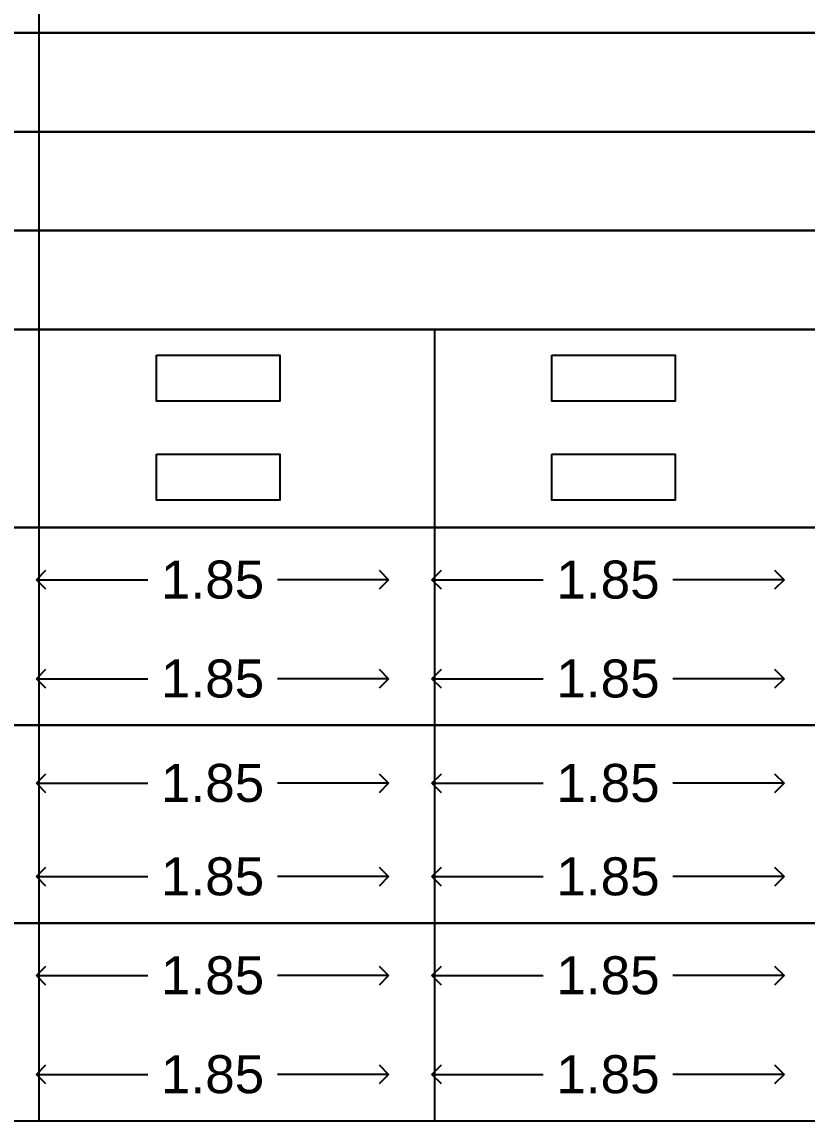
# Model space of a CAD drawing. Header units: millimetres. Extents: x -9481 to -9286, y 28719 to 28853.
# Drawn here: x -9455.69 to -9451.56, y 28731.43 to 28737.21 of the extents above; entities that cross this region are included whole.
import ezdxf

# ---------------------------------------------------------------- set-up
doc = ezdxf.new("R2010")
doc.units = ezdxf.units.MM
doc.header["$PDMODE"] = 34
doc.header["$PDSIZE"] = -15
doc.linetypes.add('CONTINULUS', pattern=[0])
for name, color, linetype in [('BLK_1_FLR_1_GLASS_FACADE_1', 7, 'Continuous'), ('BLK_1_FLR_1_GLASS_FACADE_2', 7, 'Continuous'), ('BLK_1_FLR_2_GLASS_FACADE_1', 7, 'Continuous'), ('BLK_1_FLR_2_GLASS_FACADE_2', 7, 'Continuous')]:
    doc.layers.add(name, color=color, linetype=linetype)
doc.layers.add('PLAN', color=7, linetype='Continuous', lineweight=40)
doc.styles.add('Arial', font='arial.ttf', dxfattribs={"height": 0.2})
doc.styles.add('style2', font='arial.ttf', dxfattribs={"height": 0.3})
doc.dimstyles.new('INT DIM', dxfattribs={"dimtxt": 0.3, "dimasz": 0.1, "dimexe": 0.18, "dimexo": 0.0625, "dimgap": 0.09, "dimtad": 0, "dimzin": 0, "dimdsep": 46, "dimtxsty": 'style2', "dimblk": 'OPEN90', "dimcen": 0.09, "dimse1": 1, "dimse2": 1, "dimclrd": 250, "dimclrt": 256, "dimadec": 0, "dimazin": 0, "dimtfac": 1, "dimtofl": 0, "dimtmove": 0, "dimatfit": 3, "dimfxl": 0.18, "dimtolj": 1, "dimtzin": 0, "dimlwd": -1, "dimarcsym": 0})

# ---------------------------------------------------------------- blocks, each defined once
blk = doc.blocks.new('_Open90')
at = {"layer": 'PLAN', "color": 0, "lineweight": -2}
for p, q in [((0, 0), (-1, 0)), ((-0.5, 0.5), (0, 0)), ((0, 0), (-0.5, -0.5))]:
    blk.add_line(p, q, dxfattribs=at)
blk = doc.blocks.new('*D248')
at = {"layer": 'BLK_1_FLR_1_GLASS_FACADE_1', "color": 250, "ltscale": 0.05, "transparency": 16777216}
for p, q in [((-9455.5149, 28734.2772), (-9455.0293, 28734.2772)), ((-9453.8616, 28734.2772), (-9454.3471, 28734.2772))]:
    blk.add_line(p, q, dxfattribs=at)
at = {"layer": 'Defpoints', "color": 0, "linetype": 'CONTINULUS', "ltscale": 0.05, "transparency": 16777216}
for p in [(-9455.6149, 28734.4817), (-9453.7616, 28734.4817), (-9453.7616, 28734.2772)]:
    blk.add_point(p, dxfattribs=at)
at = {"layer": 'BLK_1_FLR_1_GLASS_FACADE_1', "color": 250, "linetype": 'CONTINULUS', "ltscale": 0.05, "transparency": 16777216, "xscale": 0.1, "yscale": 0.1, "zscale": 0.1, "rotation": 180}
blk.add_blockref('_Open90', (-9455.6149, 28734.2772), dxfattribs=at)
at = {"layer": 'BLK_1_FLR_1_GLASS_FACADE_1', "color": 250, "linetype": 'CONTINULUS', "ltscale": 0.05, "transparency": 16777216, "xscale": 0.1, "yscale": 0.1, "zscale": 0.1}
blk.add_blockref('_Open90', (-9453.7616, 28734.2772), dxfattribs=at)
at = {"layer": 'BLK_1_FLR_1_GLASS_FACADE_1', "linetype": 'CONTINULUS', "ltscale": 0.05, "transparency": 16777216, "insert": (-9454.6882, 28734.2772), "char_height": 0.2, "attachment_point": 5, "style": 'Arial', "bg_fill": 3, "box_fill_scale": 1.1, "bg_fill_color": 256, "bg_fill_true_color": 13158600, "bg_fill_transparency": 0}
blk.add_mtext('\\A1;1.85', dxfattribs=at)
blk = doc.blocks.new('*D243')
at = {"layer": 'BLK_1_FLR_1_GLASS_FACADE_2', "color": 250, "ltscale": 0.05, "transparency": 16777216}
for p, q in [((-9455.5149, 28733.7566), (-9455.0293, 28733.7566)), ((-9453.8616, 28733.7566), (-9454.3471, 28733.7566))]:
    blk.add_line(p, q, dxfattribs=at)
at = {"layer": 'Defpoints', "color": 0, "linetype": 'CONTINULUS', "ltscale": 0.05, "transparency": 16777216}
for p in [(-9455.6149, 28733.9611), (-9453.7616, 28733.9611), (-9453.7616, 28733.7566)]:
    blk.add_point(p, dxfattribs=at)
at = {"layer": 'BLK_1_FLR_1_GLASS_FACADE_2', "color": 250, "linetype": 'CONTINULUS', "ltscale": 0.05, "transparency": 16777216, "xscale": 0.1, "yscale": 0.1, "zscale": 0.1, "rotation": 180}
blk.add_blockref('_Open90', (-9455.6149, 28733.7566), dxfattribs=at)
at = {"layer": 'BLK_1_FLR_1_GLASS_FACADE_2', "color": 250, "linetype": 'CONTINULUS', "ltscale": 0.05, "transparency": 16777216, "xscale": 0.1, "yscale": 0.1, "zscale": 0.1}
blk.add_blockref('_Open90', (-9453.7616, 28733.7566), dxfattribs=at)
at = {"layer": 'BLK_1_FLR_1_GLASS_FACADE_2', "linetype": 'CONTINULUS', "ltscale": 0.05, "transparency": 16777216, "insert": (-9454.6882, 28733.7566), "char_height": 0.2, "attachment_point": 5, "style": 'Arial', "bg_fill": 3, "box_fill_scale": 1.1, "bg_fill_color": 256, "bg_fill_true_color": 13158600, "bg_fill_transparency": 0}
blk.add_mtext('\\A1;1.85', dxfattribs=at)
blk = doc.blocks.new('*D244')
at = {"layer": 'BLK_1_FLR_1_GLASS_FACADE_2', "color": 250, "ltscale": 0.05, "transparency": 16777216}
for p, q in [((-9455.5149, 28732.7153), (-9455.0293, 28732.7153)), ((-9453.8616, 28732.7153), (-9454.3471, 28732.7153))]:
    blk.add_line(p, q, dxfattribs=at)
at = {"layer": 'Defpoints', "color": 0, "linetype": 'CONTINULUS', "ltscale": 0.05, "transparency": 16777216}
for p in [(-9455.6149, 28732.9198), (-9453.7616, 28732.9198), (-9453.7616, 28732.7153)]:
    blk.add_point(p, dxfattribs=at)
at = {"layer": 'BLK_1_FLR_1_GLASS_FACADE_2', "color": 250, "linetype": 'CONTINULUS', "ltscale": 0.05, "transparency": 16777216, "xscale": 0.1, "yscale": 0.1, "zscale": 0.1, "rotation": 180}
blk.add_blockref('_Open90', (-9455.6149, 28732.7153), dxfattribs=at)
at = {"layer": 'BLK_1_FLR_1_GLASS_FACADE_2', "color": 250, "linetype": 'CONTINULUS', "ltscale": 0.05, "transparency": 16777216, "xscale": 0.1, "yscale": 0.1, "zscale": 0.1}
blk.add_blockref('_Open90', (-9453.7616, 28732.7153), dxfattribs=at)
at = {"layer": 'BLK_1_FLR_1_GLASS_FACADE_2', "linetype": 'CONTINULUS', "ltscale": 0.05, "transparency": 16777216, "insert": (-9454.6882, 28732.7153), "char_height": 0.2, "attachment_point": 5, "style": 'Arial', "bg_fill": 3, "box_fill_scale": 1.1, "bg_fill_color": 256, "bg_fill_true_color": 13158600, "bg_fill_transparency": 0}
blk.add_mtext('\\A1;1.85', dxfattribs=at)
blk = doc.blocks.new('*D245')
at = {"layer": 'BLK_1_FLR_1_GLASS_FACADE_1', "color": 250, "ltscale": 0.05, "transparency": 16777216}
for p, q in [((-9455.5149, 28732.1946), (-9455.0293, 28732.1946)), ((-9453.8616, 28732.1946), (-9454.3471, 28732.1946))]:
    blk.add_line(p, q, dxfattribs=at)
at = {"layer": 'Defpoints', "color": 0, "linetype": 'CONTINULUS', "ltscale": 0.05, "transparency": 16777216}
for p in [(-9455.6149, 28732.3992), (-9453.7616, 28732.3992), (-9453.7616, 28732.1946)]:
    blk.add_point(p, dxfattribs=at)
at = {"layer": 'BLK_1_FLR_1_GLASS_FACADE_1', "color": 250, "linetype": 'CONTINULUS', "ltscale": 0.05, "transparency": 16777216, "xscale": 0.1, "yscale": 0.1, "zscale": 0.1, "rotation": 180}
blk.add_blockref('_Open90', (-9455.6149, 28732.1946), dxfattribs=at)
at = {"layer": 'BLK_1_FLR_1_GLASS_FACADE_1', "color": 250, "linetype": 'CONTINULUS', "ltscale": 0.05, "transparency": 16777216, "xscale": 0.1, "yscale": 0.1, "zscale": 0.1}
blk.add_blockref('_Open90', (-9453.7616, 28732.1946), dxfattribs=at)
at = {"layer": 'BLK_1_FLR_1_GLASS_FACADE_1', "linetype": 'CONTINULUS', "ltscale": 0.05, "transparency": 16777216, "insert": (-9454.6882, 28732.1946), "char_height": 0.2, "attachment_point": 5, "style": 'Arial', "bg_fill": 3, "box_fill_scale": 1.1, "bg_fill_color": 256, "bg_fill_true_color": 13158600, "bg_fill_transparency": 0}
blk.add_mtext('\\A1;1.85', dxfattribs=at)
blk = doc.blocks.new('*D246')
at = {"layer": 'BLK_1_FLR_1_GLASS_FACADE_2', "color": 250, "ltscale": 0.05, "transparency": 16777216}
for p, q in [((-9455.5149, 28731.674), (-9455.0293, 28731.674)), ((-9453.8616, 28731.674), (-9454.3471, 28731.674))]:
    blk.add_line(p, q, dxfattribs=at)
at = {"layer": 'Defpoints', "color": 0, "linetype": 'CONTINULUS', "ltscale": 0.05, "transparency": 16777216}
for p in [(-9455.6149, 28731.8785), (-9453.7616, 28731.8785), (-9453.7616, 28731.674)]:
    blk.add_point(p, dxfattribs=at)
at = {"layer": 'BLK_1_FLR_1_GLASS_FACADE_2', "color": 250, "linetype": 'CONTINULUS', "ltscale": 0.05, "transparency": 16777216, "xscale": 0.1, "yscale": 0.1, "zscale": 0.1, "rotation": 180}
blk.add_blockref('_Open90', (-9455.6149, 28731.674), dxfattribs=at)
at = {"layer": 'BLK_1_FLR_1_GLASS_FACADE_2', "color": 250, "linetype": 'CONTINULUS', "ltscale": 0.05, "transparency": 16777216, "xscale": 0.1, "yscale": 0.1, "zscale": 0.1}
blk.add_blockref('_Open90', (-9453.7616, 28731.674), dxfattribs=at)
at = {"layer": 'BLK_1_FLR_1_GLASS_FACADE_2', "linetype": 'CONTINULUS', "ltscale": 0.05, "transparency": 16777216, "insert": (-9454.6882, 28731.674), "char_height": 0.2, "attachment_point": 5, "style": 'Arial', "bg_fill": 3, "box_fill_scale": 1.1, "bg_fill_color": 256, "bg_fill_true_color": 13158600, "bg_fill_transparency": 0}
blk.add_mtext('\\A1;1.85', dxfattribs=at)
blk = doc.blocks.new('*D247')
at = {"layer": 'BLK_1_FLR_1_GLASS_FACADE_1', "color": 250, "ltscale": 0.05, "transparency": 16777216}
for p, q in [((-9455.5149, 28733.207), (-9455.0293, 28733.207)), ((-9453.8616, 28733.207), (-9454.3471, 28733.207))]:
    blk.add_line(p, q, dxfattribs=at)
at = {"layer": 'Defpoints', "color": 0, "linetype": 'CONTINULUS', "ltscale": 0.05, "transparency": 16777216}
for p in [(-9455.6149, 28733.4116), (-9453.7616, 28733.4116), (-9453.7616, 28733.207)]:
    blk.add_point(p, dxfattribs=at)
at = {"layer": 'BLK_1_FLR_1_GLASS_FACADE_1', "color": 250, "linetype": 'CONTINULUS', "ltscale": 0.05, "transparency": 16777216, "xscale": 0.1, "yscale": 0.1, "zscale": 0.1, "rotation": 180}
blk.add_blockref('_Open90', (-9455.6149, 28733.207), dxfattribs=at)
at = {"layer": 'BLK_1_FLR_1_GLASS_FACADE_1', "color": 250, "linetype": 'CONTINULUS', "ltscale": 0.05, "transparency": 16777216, "xscale": 0.1, "yscale": 0.1, "zscale": 0.1}
blk.add_blockref('_Open90', (-9453.7616, 28733.207), dxfattribs=at)
at = {"layer": 'BLK_1_FLR_1_GLASS_FACADE_1', "linetype": 'CONTINULUS', "ltscale": 0.05, "transparency": 16777216, "insert": (-9454.6882, 28733.207), "char_height": 0.2, "attachment_point": 5, "style": 'Arial', "bg_fill": 3, "box_fill_scale": 1.1, "bg_fill_color": 256, "bg_fill_true_color": 13158600, "bg_fill_transparency": 0}
blk.add_mtext('\\A1;1.85', dxfattribs=at)
blk = doc.blocks.new('*D249')
at = {"layer": 'BLK_1_FLR_2_GLASS_FACADE_1', "color": 250, "ltscale": 0.05, "transparency": 16777216}
for p, q in [((-9453.4341, 28734.2772), (-9452.9486, 28734.2772)), ((-9451.7808, 28734.2772), (-9452.2664, 28734.2772))]:
    blk.add_line(p, q, dxfattribs=at)
at = {"layer": 'Defpoints', "color": 0, "linetype": 'CONTINULUS', "ltscale": 0.05, "transparency": 16777216}
for p in [(-9453.5341, 28734.4817), (-9451.6808, 28734.4817), (-9451.6808, 28734.2772)]:
    blk.add_point(p, dxfattribs=at)
at = {"layer": 'BLK_1_FLR_2_GLASS_FACADE_1', "color": 250, "linetype": 'CONTINULUS', "ltscale": 0.05, "transparency": 16777216, "xscale": 0.1, "yscale": 0.1, "zscale": 0.1, "rotation": 180}
blk.add_blockref('_Open90', (-9453.5341, 28734.2772), dxfattribs=at)
at = {"layer": 'BLK_1_FLR_2_GLASS_FACADE_1', "color": 250, "linetype": 'CONTINULUS', "ltscale": 0.05, "transparency": 16777216, "xscale": 0.1, "yscale": 0.1, "zscale": 0.1}
blk.add_blockref('_Open90', (-9451.6808, 28734.2772), dxfattribs=at)
at = {"layer": 'BLK_1_FLR_2_GLASS_FACADE_1', "linetype": 'CONTINULUS', "ltscale": 0.05, "transparency": 16777216, "insert": (-9452.6075, 28734.2772), "char_height": 0.2, "attachment_point": 5, "style": 'Arial', "bg_fill": 3, "box_fill_scale": 1.1, "bg_fill_color": 256, "bg_fill_true_color": 13158600, "bg_fill_transparency": 0}
blk.add_mtext('\\A1;1.85', dxfattribs=at)
blk = doc.blocks.new('*D250')
at = {"layer": 'BLK_1_FLR_2_GLASS_FACADE_2', "color": 250, "ltscale": 0.05, "transparency": 16777216}
for p, q in [((-9453.4341, 28733.7566), (-9452.9486, 28733.7566)), ((-9451.7808, 28733.7566), (-9452.2664, 28733.7566))]:
    blk.add_line(p, q, dxfattribs=at)
at = {"layer": 'Defpoints', "color": 0, "linetype": 'CONTINULUS', "ltscale": 0.05, "transparency": 16777216}
for p in [(-9453.5341, 28733.9611), (-9451.6808, 28733.9611), (-9451.6808, 28733.7566)]:
    blk.add_point(p, dxfattribs=at)
at = {"layer": 'BLK_1_FLR_2_GLASS_FACADE_2', "color": 250, "linetype": 'CONTINULUS', "ltscale": 0.05, "transparency": 16777216, "xscale": 0.1, "yscale": 0.1, "zscale": 0.1, "rotation": 180}
blk.add_blockref('_Open90', (-9453.5341, 28733.7566), dxfattribs=at)
at = {"layer": 'BLK_1_FLR_2_GLASS_FACADE_2', "color": 250, "linetype": 'CONTINULUS', "ltscale": 0.05, "transparency": 16777216, "xscale": 0.1, "yscale": 0.1, "zscale": 0.1}
blk.add_blockref('_Open90', (-9451.6808, 28733.7566), dxfattribs=at)
at = {"layer": 'BLK_1_FLR_2_GLASS_FACADE_2', "linetype": 'CONTINULUS', "ltscale": 0.05, "transparency": 16777216, "insert": (-9452.6075, 28733.7566), "char_height": 0.2, "attachment_point": 5, "style": 'Arial', "bg_fill": 3, "box_fill_scale": 1.1, "bg_fill_color": 256, "bg_fill_true_color": 13158600, "bg_fill_transparency": 0}
blk.add_mtext('\\A1;1.85', dxfattribs=at)
blk = doc.blocks.new('*D251')
at = {"layer": 'BLK_1_FLR_2_GLASS_FACADE_2', "color": 250, "ltscale": 0.05, "transparency": 16777216}
for p, q in [((-9453.4341, 28732.7153), (-9452.9486, 28732.7153)), ((-9451.7808, 28732.7153), (-9452.2664, 28732.7153))]:
    blk.add_line(p, q, dxfattribs=at)
at = {"layer": 'Defpoints', "color": 0, "linetype": 'CONTINULUS', "ltscale": 0.05, "transparency": 16777216}
for p in [(-9453.5341, 28732.9198), (-9451.6808, 28732.9198), (-9451.6808, 28732.7153)]:
    blk.add_point(p, dxfattribs=at)
at = {"layer": 'BLK_1_FLR_2_GLASS_FACADE_2', "color": 250, "linetype": 'CONTINULUS', "ltscale": 0.05, "transparency": 16777216, "xscale": 0.1, "yscale": 0.1, "zscale": 0.1, "rotation": 180}
blk.add_blockref('_Open90', (-9453.5341, 28732.7153), dxfattribs=at)
at = {"layer": 'BLK_1_FLR_2_GLASS_FACADE_2', "color": 250, "linetype": 'CONTINULUS', "ltscale": 0.05, "transparency": 16777216, "xscale": 0.1, "yscale": 0.1, "zscale": 0.1}
blk.add_blockref('_Open90', (-9451.6808, 28732.7153), dxfattribs=at)
at = {"layer": 'BLK_1_FLR_2_GLASS_FACADE_2', "linetype": 'CONTINULUS', "ltscale": 0.05, "transparency": 16777216, "insert": (-9452.6075, 28732.7153), "char_height": 0.2, "attachment_point": 5, "style": 'Arial', "bg_fill": 3, "box_fill_scale": 1.1, "bg_fill_color": 256, "bg_fill_true_color": 13158600, "bg_fill_transparency": 0}
blk.add_mtext('\\A1;1.85', dxfattribs=at)
blk = doc.blocks.new('*D252')
at = {"layer": 'BLK_1_FLR_2_GLASS_FACADE_1', "color": 250, "ltscale": 0.05, "transparency": 16777216}
for p, q in [((-9453.4341, 28732.1946), (-9452.9486, 28732.1946)), ((-9451.7808, 28732.1946), (-9452.2664, 28732.1946))]:
    blk.add_line(p, q, dxfattribs=at)
at = {"layer": 'Defpoints', "color": 0, "linetype": 'CONTINULUS', "ltscale": 0.05, "transparency": 16777216}
for p in [(-9453.5341, 28732.3992), (-9451.6808, 28732.3992), (-9451.6808, 28732.1946)]:
    blk.add_point(p, dxfattribs=at)
at = {"layer": 'BLK_1_FLR_2_GLASS_FACADE_1', "color": 250, "linetype": 'CONTINULUS', "ltscale": 0.05, "transparency": 16777216, "xscale": 0.1, "yscale": 0.1, "zscale": 0.1, "rotation": 180}
blk.add_blockref('_Open90', (-9453.5341, 28732.1946), dxfattribs=at)
at = {"layer": 'BLK_1_FLR_2_GLASS_FACADE_1', "color": 250, "linetype": 'CONTINULUS', "ltscale": 0.05, "transparency": 16777216, "xscale": 0.1, "yscale": 0.1, "zscale": 0.1}
blk.add_blockref('_Open90', (-9451.6808, 28732.1946), dxfattribs=at)
at = {"layer": 'BLK_1_FLR_2_GLASS_FACADE_1', "linetype": 'CONTINULUS', "ltscale": 0.05, "transparency": 16777216, "insert": (-9452.6075, 28732.1946), "char_height": 0.2, "attachment_point": 5, "style": 'Arial', "bg_fill": 3, "box_fill_scale": 1.1, "bg_fill_color": 256, "bg_fill_true_color": 13158600, "bg_fill_transparency": 0}
blk.add_mtext('\\A1;1.85', dxfattribs=at)
blk = doc.blocks.new('*D253')
at = {"layer": 'BLK_1_FLR_2_GLASS_FACADE_2', "color": 250, "ltscale": 0.05, "transparency": 16777216}
for p, q in [((-9453.4341, 28731.674), (-9452.9486, 28731.674)), ((-9451.7808, 28731.674), (-9452.2664, 28731.674))]:
    blk.add_line(p, q, dxfattribs=at)
at = {"layer": 'Defpoints', "color": 0, "linetype": 'CONTINULUS', "ltscale": 0.05, "transparency": 16777216}
for p in [(-9453.5341, 28731.8785), (-9451.6808, 28731.8785), (-9451.6808, 28731.674)]:
    blk.add_point(p, dxfattribs=at)
at = {"layer": 'BLK_1_FLR_2_GLASS_FACADE_2', "color": 250, "linetype": 'CONTINULUS', "ltscale": 0.05, "transparency": 16777216, "xscale": 0.1, "yscale": 0.1, "zscale": 0.1, "rotation": 180}
blk.add_blockref('_Open90', (-9453.5341, 28731.674), dxfattribs=at)
at = {"layer": 'BLK_1_FLR_2_GLASS_FACADE_2', "color": 250, "linetype": 'CONTINULUS', "ltscale": 0.05, "transparency": 16777216, "xscale": 0.1, "yscale": 0.1, "zscale": 0.1}
blk.add_blockref('_Open90', (-9451.6808, 28731.674), dxfattribs=at)
at = {"layer": 'BLK_1_FLR_2_GLASS_FACADE_2', "linetype": 'CONTINULUS', "ltscale": 0.05, "transparency": 16777216, "insert": (-9452.6075, 28731.674), "char_height": 0.2, "attachment_point": 5, "style": 'Arial', "bg_fill": 3, "box_fill_scale": 1.1, "bg_fill_color": 256, "bg_fill_true_color": 13158600, "bg_fill_transparency": 0}
blk.add_mtext('\\A1;1.85', dxfattribs=at)
blk = doc.blocks.new('*D254')
at = {"layer": 'BLK_1_FLR_2_GLASS_FACADE_1', "color": 250, "ltscale": 0.05, "transparency": 16777216}
for p, q in [((-9453.4341, 28733.207), (-9452.9486, 28733.207)), ((-9451.7808, 28733.207), (-9452.2664, 28733.207))]:
    blk.add_line(p, q, dxfattribs=at)
at = {"layer": 'Defpoints', "color": 0, "linetype": 'CONTINULUS', "ltscale": 0.05, "transparency": 16777216}
for p in [(-9453.5341, 28733.4116), (-9451.6808, 28733.4116), (-9451.6808, 28733.207)]:
    blk.add_point(p, dxfattribs=at)
at = {"layer": 'BLK_1_FLR_2_GLASS_FACADE_1', "color": 250, "linetype": 'CONTINULUS', "ltscale": 0.05, "transparency": 16777216, "xscale": 0.1, "yscale": 0.1, "zscale": 0.1, "rotation": 180}
blk.add_blockref('_Open90', (-9453.5341, 28733.207), dxfattribs=at)
at = {"layer": 'BLK_1_FLR_2_GLASS_FACADE_1', "color": 250, "linetype": 'CONTINULUS', "ltscale": 0.05, "transparency": 16777216, "xscale": 0.1, "yscale": 0.1, "zscale": 0.1}
blk.add_blockref('_Open90', (-9451.6808, 28733.207), dxfattribs=at)
at = {"layer": 'BLK_1_FLR_2_GLASS_FACADE_1', "linetype": 'CONTINULUS', "ltscale": 0.05, "transparency": 16777216, "insert": (-9452.6075, 28733.207), "char_height": 0.2, "attachment_point": 5, "style": 'Arial', "bg_fill": 3, "box_fill_scale": 1.1, "bg_fill_color": 256, "bg_fill_true_color": 13158600, "bg_fill_transparency": 0}
blk.add_mtext('\\A1;1.85', dxfattribs=at)

msp = doc.modelspace()

# ---------------------------------------------------------------- linework, layer by layer
for p, q in [((-9455.6016, 28737.6767), (-9455.6016, 28737.1561)), ((-9455.6016, 28737.1561), (-9455.6016, 28736.6355)), ((-9455.6016, 28736.6355), (-9455.6016, 28736.1148)), ((-9455.6016, 28736.1148), (-9455.6016, 28735.5942)), ((-9455.6016, 28735.5942), (-9455.6016, 28735.0735)), ((-9453.5208, 28735.5942), (-9453.5208, 28731.429)), ((-9455.6016, 28735.0735), (-9455.6016, 28734.5529)), ((-9455.6016, 28734.5529), (-9455.6016, 28734.0322)), ((-9455.6016, 28734.0322), (-9455.6016, 28733.5116)), ((-9455.6016, 28733.5116), (-9455.6016, 28732.9909)), ((-9455.6016, 28732.9909), (-9455.6016, 28732.4703)), ((-9455.6016, 28732.4703), (-9455.6016, 28731.9496)), ((-9455.6016, 28731.9496), (-9455.6016, 28731.429))]:
    msp.add_line(p, q)
msp.add_lwpolyline([(-9481.2579, 28737.6767), (-9442.23, 28737.6767), (-9442.23, 28737.1561), (-9481.2579, 28737.1561), (-9481.2579, 28737.6767)], close=True)
for points in [[(-9481.2579, 28736.6355), (-9481.2579, 28737.1561), (-9442.23, 28737.1561), (-9442.23, 28736.6355), (-9461.7318, 28736.6355)], [(-9461.7318, 28736.6355), (-9442.23, 28736.6355), (-9442.23, 28736.1148), (-9461.7318, 28736.1148)], [(-9461.7318, 28736.1148), (-9442.23, 28736.1148), (-9442.23, 28735.5942), (-9481.2579, 28735.5942), (-9481.2579, 28736.1148), (-9481.2579, 28736.1148)], [(-9481.2579, 28735.0735), (-9481.2579, 28735.5942), (-9442.23, 28735.5942), (-9442.23, 28735.0735)], [(-9442.23, 28735.0735), (-9442.23, 28734.5529), (-9461.7318, 28734.5529)], [(-9461.7318, 28734.5529), (-9442.23, 28734.5529), (-9442.23, 28734.0322)], [(-9442.23, 28734.0322), (-9442.23, 28733.5116), (-9461.7318, 28733.5116)], [(-9461.7318, 28733.5116), (-9442.23, 28733.5116), (-9442.23, 28732.9909)], [(-9442.23, 28732.9909), (-9442.23, 28732.4703), (-9461.7318, 28732.4703)], [(-9461.7318, 28732.4703), (-9442.23, 28732.4703), (-9442.23, 28731.9496)], [(-9442.23, 28731.9496), (-9442.23, 28731.429), (-9481.2579, 28731.429), (-9481.2579, 28731.9496)]]:
    msp.add_lwpolyline(points)
at = {"layer": 'BLK_1_FLR_1_GLASS_FACADE_1', "color": 7, "linetype": 'CONTINULUS', "ltscale": 0.05}
msp.add_lwpolyline([(-9454.9834, 28735.4593), (-9454.3342, 28735.4593), (-9454.3342, 28735.2172), (-9454.9834, 28735.2172)], close=True, dxfattribs=at)
at = {"layer": 'BLK_1_FLR_1_GLASS_FACADE_2', "color": 7, "linetype": 'CONTINULUS', "ltscale": 0.05}
msp.add_lwpolyline([(-9454.9834, 28734.9387), (-9454.3342, 28734.9387), (-9454.3342, 28734.6965), (-9454.9834, 28734.6965)], close=True, dxfattribs=at)
at = {"layer": 'BLK_1_FLR_2_GLASS_FACADE_1', "color": 7, "linetype": 'CONTINULUS', "ltscale": 0.05}
msp.add_lwpolyline([(-9452.9026, 28735.4593), (-9452.2534, 28735.4593), (-9452.2534, 28735.2172), (-9452.9026, 28735.2172)], close=True, dxfattribs=at)
at = {"layer": 'BLK_1_FLR_2_GLASS_FACADE_2', "color": 7, "linetype": 'CONTINULUS', "ltscale": 0.05}
msp.add_lwpolyline([(-9452.9026, 28734.9387), (-9452.2534, 28734.9387), (-9452.2534, 28734.6965), (-9452.9026, 28734.6965)], close=True, dxfattribs=at)

# ---------------------------------------------------------------- next in the draw order: dimensions: what is measured, and where the dimension line sits
at = {"layer": 'BLK_1_FLR_1_GLASS_FACADE_1', "color": 1, "linetype": 'CONTINULUS', "ltscale": 0.05}
dim = msp.add_linear_dim(base=(-9453.7616, 28734.2772), p1=(-9455.6149, 28734.4817), p2=(-9453.7616, 28734.4817), dimstyle='INT DIM', override={"dimtxt": 0.2, "dimtxsty": 'Arial', "dimfxl": 0.125, "dimtfill": 1, "dimtfillclr": 7, "dimarcsym": 1}, dxfattribs=at)
dim.commit()
dim.dimension.update_dxf_attribs({"geometry": '*D248', "text_midpoint": (-9454.6882, 28734.2772)})
at = {"layer": 'BLK_1_FLR_1_GLASS_FACADE_1', "color": 2, "linetype": 'CONTINULUS', "ltscale": 0.05}
dim = msp.add_linear_dim(base=(-9453.7616, 28733.207), p1=(-9455.6149, 28733.4116), p2=(-9453.7616, 28733.4116), dimstyle='INT DIM', override={"dimtxt": 0.2, "dimtxsty": 'Arial', "dimfxl": 0.125, "dimtfill": 1, "dimtfillclr": 7, "dimarcsym": 1}, dxfattribs=at)
dim.commit()
dim.dimension.update_dxf_attribs({"geometry": '*D247', "text_midpoint": (-9454.6882, 28733.207)})
at = {"layer": 'BLK_1_FLR_1_GLASS_FACADE_1', "color": 3, "linetype": 'CONTINULUS', "ltscale": 0.05}
dim = msp.add_linear_dim(base=(-9453.7616, 28732.1946), p1=(-9455.6149, 28732.3992), p2=(-9453.7616, 28732.3992), dimstyle='INT DIM', override={"dimtxt": 0.2, "dimtxsty": 'Arial', "dimfxl": 0.125, "dimtfill": 1, "dimtfillclr": 7, "dimarcsym": 1}, dxfattribs=at)
dim.commit()
dim.dimension.update_dxf_attribs({"geometry": '*D245', "text_midpoint": (-9454.6882, 28732.1946)})
at = {"layer": 'BLK_1_FLR_1_GLASS_FACADE_2', "color": 1, "linetype": 'CONTINULUS', "ltscale": 0.05}
dim = msp.add_linear_dim(base=(-9453.7616, 28733.7566), p1=(-9455.6149, 28733.9611), p2=(-9453.7616, 28733.9611), dimstyle='INT DIM', override={"dimtxt": 0.2, "dimtxsty": 'Arial', "dimfxl": 0.125, "dimtfill": 1, "dimtfillclr": 7, "dimarcsym": 1}, dxfattribs=at)
dim.commit()
dim.dimension.update_dxf_attribs({"geometry": '*D243', "text_midpoint": (-9454.6882, 28733.7566)})
at = {"layer": 'BLK_1_FLR_1_GLASS_FACADE_2', "color": 2, "linetype": 'CONTINULUS', "ltscale": 0.05}
dim = msp.add_linear_dim(base=(-9453.7616, 28732.7153), p1=(-9455.6149, 28732.9198), p2=(-9453.7616, 28732.9198), dimstyle='INT DIM', override={"dimtxt": 0.2, "dimtxsty": 'Arial', "dimfxl": 0.125, "dimtfill": 1, "dimtfillclr": 7, "dimarcsym": 1}, dxfattribs=at)
dim.commit()
dim.dimension.update_dxf_attribs({"geometry": '*D244', "text_midpoint": (-9454.6882, 28732.7153)})
at = {"layer": 'BLK_1_FLR_1_GLASS_FACADE_2', "color": 3, "linetype": 'CONTINULUS', "ltscale": 0.05}
dim = msp.add_linear_dim(base=(-9453.7616, 28731.674), p1=(-9455.6149, 28731.8785), p2=(-9453.7616, 28731.8785), dimstyle='INT DIM', override={"dimtxt": 0.2, "dimtxsty": 'Arial', "dimfxl": 0.125, "dimtfill": 1, "dimtfillclr": 7, "dimarcsym": 1}, dxfattribs=at)
dim.commit()
dim.dimension.update_dxf_attribs({"geometry": '*D246', "text_midpoint": (-9454.6882, 28731.674)})
at = {"layer": 'BLK_1_FLR_2_GLASS_FACADE_1', "color": 1, "linetype": 'CONTINULUS', "ltscale": 0.05}
dim = msp.add_linear_dim(base=(-9451.6808, 28734.2772), p1=(-9453.5341, 28734.4817), p2=(-9451.6808, 28734.4817), dimstyle='INT DIM', override={"dimtxt": 0.2, "dimtxsty": 'Arial', "dimfxl": 0.125, "dimtfill": 1, "dimtfillclr": 7, "dimarcsym": 1}, dxfattribs=at)
dim.commit()
dim.dimension.update_dxf_attribs({"geometry": '*D249', "text_midpoint": (-9452.6075, 28734.2772)})
at = {"layer": 'BLK_1_FLR_2_GLASS_FACADE_1', "color": 2, "linetype": 'CONTINULUS', "ltscale": 0.05}
dim = msp.add_linear_dim(base=(-9451.6808, 28733.207), p1=(-9453.5341, 28733.4116), p2=(-9451.6808, 28733.4116), dimstyle='INT DIM', override={"dimtxt": 0.2, "dimtxsty": 'Arial', "dimfxl": 0.125, "dimtfill": 1, "dimtfillclr": 7, "dimarcsym": 1}, dxfattribs=at)
dim.commit()
dim.dimension.update_dxf_attribs({"geometry": '*D254', "text_midpoint": (-9452.6075, 28733.207)})
at = {"layer": 'BLK_1_FLR_2_GLASS_FACADE_1', "color": 3, "linetype": 'CONTINULUS', "ltscale": 0.05}
dim = msp.add_linear_dim(base=(-9451.6808, 28732.1946), p1=(-9453.5341, 28732.3992), p2=(-9451.6808, 28732.3992), dimstyle='INT DIM', override={"dimtxt": 0.2, "dimtxsty": 'Arial', "dimfxl": 0.125, "dimtfill": 1, "dimtfillclr": 7, "dimarcsym": 1}, dxfattribs=at)
dim.commit()
dim.dimension.update_dxf_attribs({"geometry": '*D252', "text_midpoint": (-9452.6075, 28732.1946)})
at = {"layer": 'BLK_1_FLR_2_GLASS_FACADE_2', "color": 1, "linetype": 'CONTINULUS', "ltscale": 0.05}
dim = msp.add_linear_dim(base=(-9451.6808, 28733.7566), p1=(-9453.5341, 28733.9611), p2=(-9451.6808, 28733.9611), dimstyle='INT DIM', override={"dimtxt": 0.2, "dimtxsty": 'Arial', "dimfxl": 0.125, "dimtfill": 1, "dimtfillclr": 7, "dimarcsym": 1}, dxfattribs=at)
dim.commit()
dim.dimension.update_dxf_attribs({"geometry": '*D250', "text_midpoint": (-9452.6075, 28733.7566)})
at = {"layer": 'BLK_1_FLR_2_GLASS_FACADE_2', "color": 2, "linetype": 'CONTINULUS', "ltscale": 0.05}
dim = msp.add_linear_dim(base=(-9451.6808, 28732.7153), p1=(-9453.5341, 28732.9198), p2=(-9451.6808, 28732.9198), dimstyle='INT DIM', override={"dimtxt": 0.2, "dimtxsty": 'Arial', "dimfxl": 0.125, "dimtfill": 1, "dimtfillclr": 7, "dimarcsym": 1}, dxfattribs=at)
dim.commit()
dim.dimension.update_dxf_attribs({"geometry": '*D251', "text_midpoint": (-9452.6075, 28732.7153)})
at = {"layer": 'BLK_1_FLR_2_GLASS_FACADE_2', "color": 3, "linetype": 'CONTINULUS', "ltscale": 0.05}
dim = msp.add_linear_dim(base=(-9451.6808, 28731.674), p1=(-9453.5341, 28731.8785), p2=(-9451.6808, 28731.8785), dimstyle='INT DIM', override={"dimtxt": 0.2, "dimtxsty": 'Arial', "dimfxl": 0.125, "dimtfill": 1, "dimtfillclr": 7, "dimarcsym": 1}, dxfattribs=at)
dim.commit()
dim.dimension.update_dxf_attribs({"geometry": '*D253', "text_midpoint": (-9452.6075, 28731.674)})

doc.saveas('drawing.dxf')
